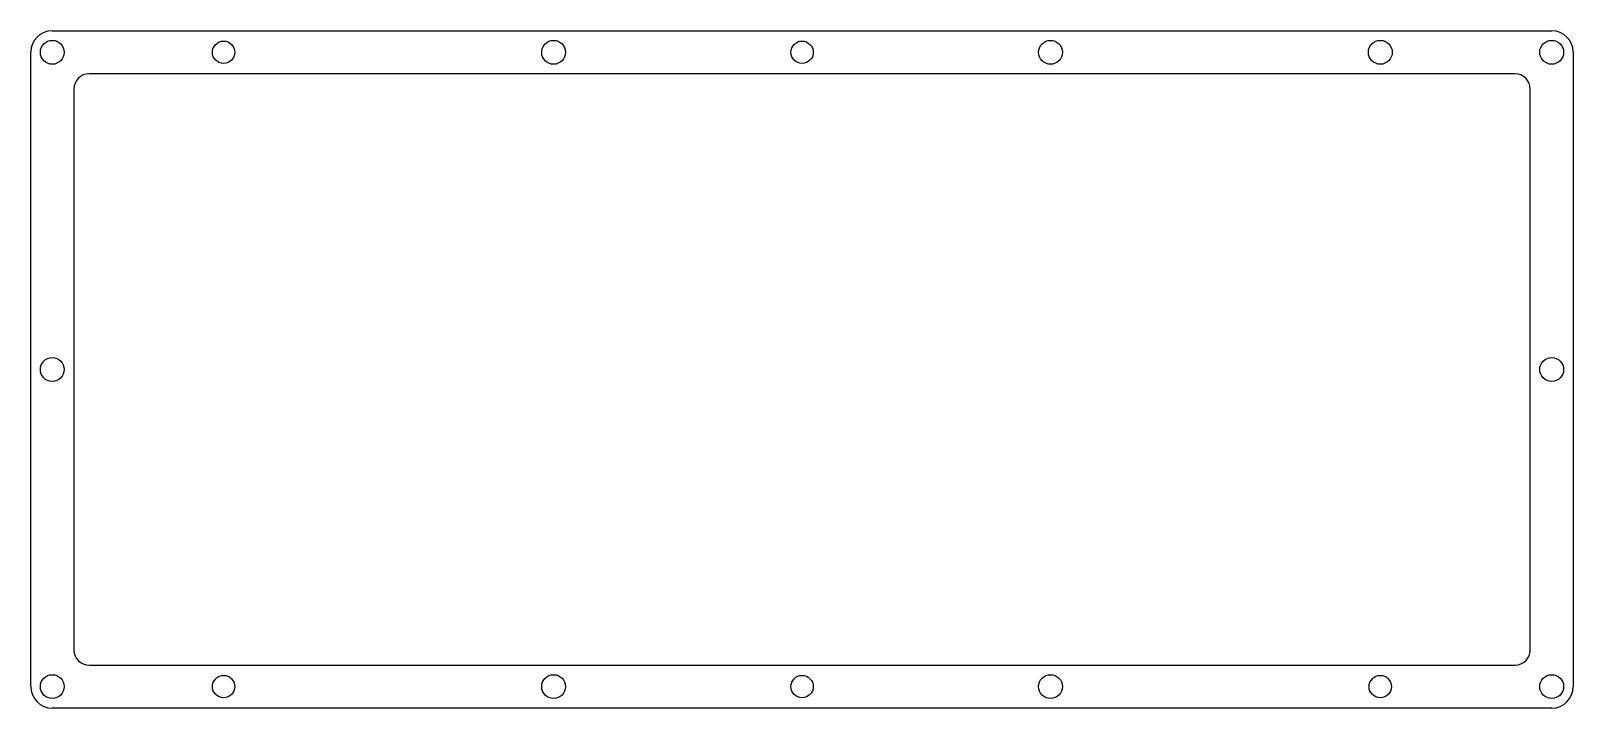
# Model space of a CAD drawing. Header units: inches. Extents: x 2.1 to 14.8, y 2.6 to 8.2.
import ezdxf

# ---------------------------------------------------------------- set-up
doc = ezdxf.new("R2010")
doc.units = ezdxf.units.IN
doc.header["$LTSCALE"] = 0.935
doc.header["$MEASUREMENT"] = 0
doc.layers.get('0').update_dxf_attribs({"linetype": 'CONTINUOUS'})

msp = doc.modelspace()

# ---------------------------------------------------------------- linework, layer by layer
at = {"color": 7, "linetype": 'CONTINUOUS'}
for p, q in [((2.286, 8.168), (14.641, 8.168)), ((2.109, 2.762), (2.109, 7.991)), ((14.818, 7.991), (14.818, 2.762)), ((14.339, 7.814), (2.589, 7.814)), ((2.464, 7.689), (2.464, 3.064)), ((14.464, 3.064), (14.464, 7.689)), ((2.589, 2.939), (14.339, 2.939)), ((14.641, 2.585), (2.286, 2.585))]:
    msp.add_line(p, q, dxfattribs=at)
for centre, radius in [((2.286, 7.991), 0.0984), ((3.698, 7.991), 0.0925), ((6.417, 7.991), 0.0984), ((8.464, 7.991), 0.0925), ((10.511, 7.991), 0.0984), ((13.229, 7.991), 0.0984), ((14.641, 7.991), 0.0984), ((2.286, 5.376), 0.0984), ((14.641, 5.376), 0.0984), ((2.286, 2.762), 0.0984), ((3.698, 2.762), 0.0925), ((6.417, 2.762), 0.0984), ((8.464, 2.762), 0.0925), ((10.511, 2.762), 0.0984), ((13.229, 2.762), 0.0925), ((14.641, 2.762), 0.0984)]:
    msp.add_circle(centre, radius, dxfattribs=at)
for centre, radius, start, end in [((2.286, 7.991), 0.177, 90, 180), ((14.641, 7.991), 0.177, 0, 90), ((2.589, 7.689), 0.125, 90, 180), ((14.339, 7.689), 0.125, 0, 90), ((2.589, 3.064), 0.125, 180, 270), ((14.339, 3.064), 0.125, 270, 360), ((2.286, 2.762), 0.177, 180, 270), ((14.641, 2.762), 0.177, 270, 360)]:
    msp.add_arc(centre, radius, start, end, dxfattribs=at)

doc.saveas('drawing.dxf')
